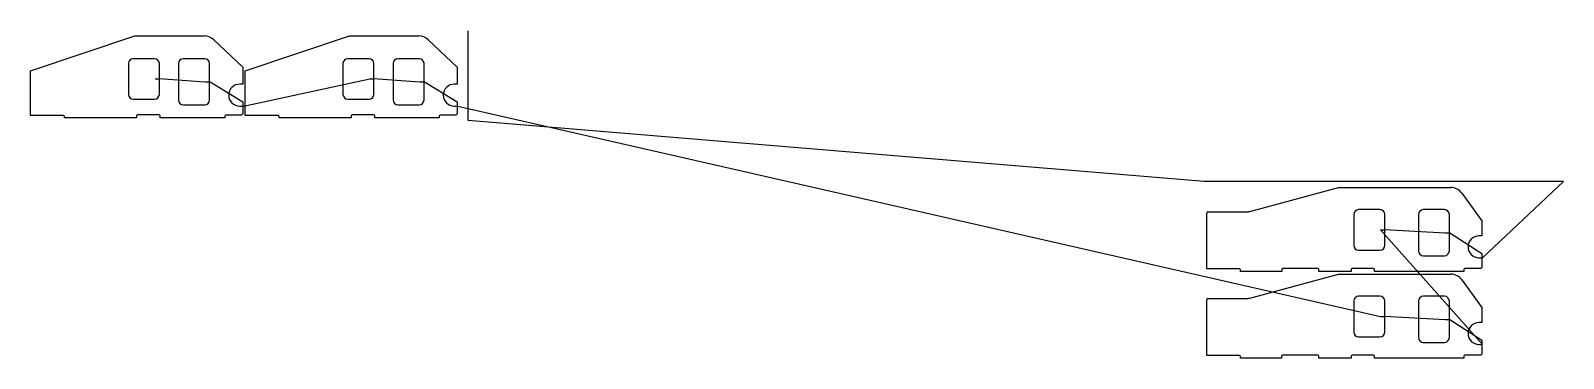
# Model space of a CAD drawing. Header units: metres. Extents: x 23 to 11176, y 19 to 2400.
import ezdxf

# ---------------------------------------------------------------- set-up
doc = ezdxf.new("R2010")
doc.units = ezdxf.units.M

msp = doc.modelspace()

# ---------------------------------------------------------------- linework, layer by layer
at = {"layer": 'TOOL_0'}
for p, q in [((23.116, 2109.232), (781.391, 2361.644)), ((781.391, 2361.644), (1286.229, 2361.644)), ((1584.218, 2109.232), (2342.493, 2361.644)), ((2342.493, 2361.644), (2847.331, 2361.644)), ((3206.121, 2399), (3206.121, 2400)), ((3206.121, 1746.196), (3206.121, 2399)), ((1354.854, 2334.38), (1565.916, 2135.248)), ((2915.956, 2334.38), (3127.018, 2135.248)), ((734.516, 2161.644), (734.516, 1936.644)), ((924.516, 2196.644), (769.516, 2196.644)), ((959.516, 2049.144), (959.516, 2161.644)), ((1099.516, 2161.644), (1099.516, 1896.644)), ((1289.516, 2196.644), (1134.516, 2196.644)), ((1324.516, 2029.144), (1324.516, 2161.644)), ((1565.916, 2135.248), (1565.916, 2011.644)), ((2295.618, 2161.644), (2295.618, 1936.644)), ((2485.618, 2196.644), (2330.618, 2196.644)), ((2520.618, 2049.144), (2520.618, 2161.644)), ((2660.618, 2161.644), (2660.618, 1896.644)), ((2850.618, 2196.644), (2695.618, 2196.644)), ((2885.618, 2029.144), (2885.618, 2161.644)), ((3127.018, 2135.248), (3127.018, 2011.644)), ((23.116, 1783.644), (23.116, 2109.232)), ((929.279, 2049.144), (959.516, 2049.144)), ((959.516, 2049.144), (956.332, 2053.277)), ((956.332, 2053.277), (1294.095, 2029.144)), ((959.516, 1936.644), (959.516, 2049.144)), ((1294.095, 2029.144), (1324.516, 2029.144)), ((1324.516, 2029.144), (1321.039, 2033.051)), ((1321.039, 2033.051), (1565.916, 1882.047)), ((1324.516, 1896.644), (1324.516, 2029.144)), ((1565.916, 2011.644), (1544.516, 2011.644)), ((1571.192, 1851.644), (2490.38, 2049.144)), ((1584.218, 1783.644), (1584.218, 2109.232)), ((2490.38, 2049.144), (2520.618, 2049.144)), ((2520.618, 2049.144), (2517.434, 2053.277)), ((2517.434, 2053.277), (2855.197, 2029.144)), ((2520.618, 1936.644), (2520.618, 2049.144)), ((2855.197, 2029.144), (2885.618, 2029.144)), ((2885.618, 2029.144), (2882.141, 2033.051)), ((2882.141, 2033.051), (3127.018, 1882.047)), ((2885.618, 1896.644), (2885.618, 2029.144)), ((3127.018, 2011.644), (3105.618, 2011.644)), ((769.516, 1901.644), (924.516, 1901.644)), ((2330.618, 1901.644), (2485.618, 1901.644)), ((958.516, 1788.644), (800.516, 1788.644)), ((1134.516, 1861.644), (1289.516, 1861.644)), ((1554.93, 1785.644), (1443.516, 1785.644)), ((1544.516, 1851.644), (1565.916, 1851.644)), ((1565.916, 1796.63), (1554.93, 1785.644)), ((1565.916, 1882.047), (1565.916, 1851.644)), ((1565.916, 1851.644), (1565.916, 1796.63)), ((1565.916, 1851.644), (1571.192, 1851.644)), ((2519.618, 1788.644), (2361.618, 1788.644)), ((2695.618, 1861.644), (2850.618, 1861.644)), ((3116.032, 1785.644), (3004.618, 1785.644)), ((3105.618, 1851.644), (3127.018, 1851.644)), ((3127.018, 1796.63), (3116.032, 1785.644)), ((3127.018, 1882.047), (3127.018, 1851.644)), ((3127.018, 1851.644), (3127.018, 1796.63)), ((3127.018, 1851.644), (3132.294, 1851.644)), ((3132.294, 1851.644), (9846.485, 322.289)), ((262.516, 1783.644), (23.116, 1783.644)), ((269.516, 1765.644), (269.516, 1776.644)), ((793.516, 1765.644), (269.516, 1765.644)), ((793.516, 1781.644), (793.516, 1765.644)), ((965.516, 1765.644), (965.516, 1781.644)), ((1435.516, 1765.644), (965.516, 1765.644)), ((1435.516, 1777.644), (1435.516, 1765.644)), ((1823.618, 1783.644), (1584.218, 1783.644)), ((1830.618, 1765.644), (1830.618, 1776.644)), ((2354.618, 1765.644), (1830.618, 1765.644)), ((2354.618, 1781.644), (2354.618, 1765.644)), ((2526.618, 1765.644), (2526.618, 1781.644)), ((2996.618, 1765.644), (2526.618, 1765.644)), ((2996.618, 1777.644), (2996.618, 1765.644)), ((8561.042, 1304.262), (3206.121, 1746.196)), ((8562.042, 1304.262), (8561.042, 1304.262)), ((11174.8, 1304.262), (8562.042, 1304.262)), ((8893.974, 1086.435), (9539.88, 1260.28)), ((9539.88, 1260.28), (10356.48, 1260.28)), ((10587.351, 750.28), (11175.8, 1304.262)), ((11175.8, 1304.262), (11174.8, 1304.262)), ((11174.8, 1304.262), (11175.8, 1304.262)), ((11175.8, 1304.262), (11174.8, 1304.262)), ((10438.347, 1218.253), (10582.153, 1017.771)), ((8580.651, 669.78), (8580.651, 1074.275)), ((8589.401, 1083.025), (8868.179, 1083.025)), ((9651.4, 1064.53), (9651.4, 839.53)), ((9841.4, 1099.53), (9686.4, 1099.53)), ((9876.4, 952.03), (9876.4, 1064.53)), ((10121.4, 1064.53), (10121.4, 799.53)), ((10311.4, 1099.53), (10156.4, 1099.53)), ((10346.4, 932.03), (10346.4, 1064.53)), ((10582.153, 1017.771), (10582.153, 908.78)), ((10587.348, 120.539), (9846.488, 952.03)), ((9846.488, 952.03), (9876.4, 952.03)), ((9876.4, 952.03), (9873.754, 956.197)), ((9873.754, 956.197), (10315.897, 932.03)), ((9876.4, 839.53), (9876.4, 952.03)), ((10315.897, 932.03), (10346.4, 932.03)), ((10346.4, 932.03), (10343.329, 936.016)), ((10343.329, 936.016), (10582.151, 780.547)), ((10346.4, 799.53), (10346.4, 932.03)), ((10582.153, 908.78), (10561.403, 908.78)), ((9686.4, 804.53), (9841.4, 804.53)), ((8819.651, 669.78), (8580.651, 669.78)), ((9389.651, 671.78), (9133.151, 671.78)), ((9794.651, 671.78), (9638.151, 671.78)), ((10156.4, 764.53), (10311.4, 764.53)), ((10574.712, 671.78), (10458.151, 671.78)), ((10561.403, 750.28), (10582.153, 750.28)), ((10582.151, 679.219), (10574.712, 671.78)), ((10582.151, 780.547), (10582.151, 750.28)), ((10582.151, 750.28), (10582.151, 679.219)), ((10582.153, 750.28), (10587.351, 750.28)), ((8826.651, 648.78), (8826.651, 662.78)), ((9126.151, 648.78), (8826.651, 648.78)), ((8893.971, 456.694), (9539.877, 630.539)), ((9126.151, 664.78), (9126.151, 648.78)), ((9396.651, 648.78), (9396.651, 664.78)), ((9631.151, 648.78), (9396.651, 648.78)), ((9539.877, 630.539), (10356.477, 630.539)), ((9631.151, 664.78), (9631.151, 648.78)), ((9801.651, 648.78), (9801.651, 664.78)), ((10451.151, 648.78), (9801.651, 648.78)), ((10438.344, 588.512), (10582.15, 388.03)), ((10451.151, 664.78), (10451.151, 648.78)), ((8589.398, 453.284), (8868.176, 453.284)), ((9841.397, 469.789), (9686.397, 469.789)), ((10311.397, 469.789), (10156.397, 469.789)), ((8580.648, 40.039), (8580.648, 444.534)), ((9651.397, 434.789), (9651.397, 209.789)), ((9876.397, 322.289), (9876.397, 434.789)), ((10121.397, 434.789), (10121.397, 169.789)), ((10346.397, 302.289), (10346.397, 434.789)), ((10582.15, 388.03), (10582.15, 279.039)), ((9846.485, 322.289), (9876.397, 322.289)), ((9876.397, 322.289), (9873.751, 326.456)), ((9873.751, 326.456), (10315.894, 302.289)), ((9876.397, 209.789), (9876.397, 322.289)), ((10315.894, 302.289), (10346.397, 302.289)), ((10346.397, 302.289), (10343.326, 306.275)), ((10343.326, 306.275), (10582.148, 150.807)), ((10346.397, 169.789), (10346.397, 302.289)), ((10582.15, 279.039), (10561.4, 279.039)), ((9686.397, 174.789), (9841.397, 174.789)), ((10156.397, 134.789), (10311.397, 134.789)), ((10561.4, 120.539), (10582.15, 120.539)), ((10582.148, 150.807), (10582.148, 120.539)), ((10582.148, 120.539), (10582.148, 49.478)), ((10582.15, 120.539), (10587.348, 120.539)), ((8819.648, 40.039), (8580.648, 40.039)), ((8826.648, 19.039), (8826.648, 33.039)), ((9126.148, 19.039), (8826.648, 19.039)), ((9126.148, 35.039), (9126.148, 19.039)), ((9389.648, 42.039), (9133.148, 42.039)), ((9396.648, 19.039), (9396.648, 35.039)), ((9631.148, 19.039), (9396.648, 19.039)), ((9631.148, 35.039), (9631.148, 19.039)), ((9794.648, 42.039), (9638.148, 42.039)), ((9801.648, 19.039), (9801.648, 35.039)), ((10451.148, 19.039), (9801.648, 19.039)), ((10451.148, 35.039), (10451.148, 19.039)), ((10574.709, 42.039), (10458.148, 42.039)), ((10582.148, 49.478), (10574.709, 42.039))]:
    msp.add_line(p, q, dxfattribs=at)
for centre, radius, start, end in [((1286.229, 2261.644), 100, 46.6657818, 90), ((2847.331, 2261.644), 100, 46.6657818, 90), ((769.516, 2161.644), 35, 90, 180), ((924.516, 2161.644), 35, 0, 90), ((1134.516, 2161.644), 35, 90, 180), ((1289.516, 2161.644), 35, 0, 90), ((2330.618, 2161.644), 35, 90, 180), ((2485.618, 2161.644), 35, 0, 90), ((2695.618, 2161.644), 35, 90, 180), ((2850.618, 2161.644), 35, 0, 90), ((1544.516, 1931.644), 80, 90, 270), ((3105.618, 1931.644), 80, 90, 270), ((769.516, 1936.644), 35, 180, 270), ((924.516, 1936.644), 35, 270, 0), ((1134.516, 1896.644), 35, 180, 270), ((1289.516, 1896.644), 35, 270, 0), ((2330.618, 1936.644), 35, 180, 270), ((2485.618, 1936.644), 35, 270, 0), ((2695.618, 1896.644), 35, 180, 270), ((2850.618, 1896.644), 35, 270, 0), ((800.516, 1781.644), 7, 90, 180), ((958.516, 1781.644), 7, 0, 90), ((1443.516, 1777.644), 8, 90, 180), ((2361.618, 1781.644), 7, 90, 180), ((2519.618, 1781.644), 7, 0, 90), ((3004.618, 1777.644), 8, 90, 180), ((262.516, 1776.644), 7, 0, 90), ((1823.618, 1776.644), 7, 0, 90), ((10356.48, 1159.53), 100.75, 35.6517821, 90), ((8589.401, 1074.275), 8.75, 90, 180), ((8868.179, 1182.277), 99.252, 270, 285.0636857), ((9686.4, 1064.53), 35, 90, 180), ((9841.4, 1064.53), 35, 0, 90), ((10156.4, 1064.53), 35, 90, 180), ((10311.4, 1064.53), 35, 0, 90), ((10561.403, 829.53), 79.25, 90, 270), ((9686.4, 839.53), 35, 180, 270), ((9841.4, 839.53), 35, 270, 0), ((10156.4, 799.53), 35, 180, 270), ((10311.4, 799.53), 35, 270, 0), ((8819.651, 662.78), 7, 0, 90), ((9133.151, 664.78), 7, 90, 180), ((9389.651, 664.78), 7, 0, 90), ((9638.151, 664.78), 7, 90, 180), ((9794.651, 664.78), 7, 0, 90), ((10458.151, 664.78), 7, 90, 180), ((10356.477, 529.789), 100.75, 35.6517821, 90), ((8589.398, 444.534), 8.75, 90, 180), ((8868.176, 552.536), 99.252, 270, 285.0636857), ((9686.397, 434.789), 35, 90, 180), ((9841.397, 434.789), 35, 0, 90), ((10156.397, 434.789), 35, 90, 180), ((10311.397, 434.789), 35, 0, 90), ((10561.4, 199.789), 79.25, 90, 270), ((9686.397, 209.789), 35, 180, 270), ((9841.397, 209.789), 35, 270, 0), ((10156.397, 169.789), 35, 180, 270), ((10311.397, 169.789), 35, 270, 0), ((8819.648, 33.039), 7, 0, 90), ((9133.148, 35.039), 7, 90, 180), ((9389.648, 35.039), 7, 0, 90), ((9638.148, 35.039), 7, 90, 180), ((9794.648, 35.039), 7, 0, 90), ((10458.148, 35.039), 7, 90, 180)]:
    msp.add_arc(centre, radius, start, end, dxfattribs=at)

doc.saveas('drawing.dxf')
